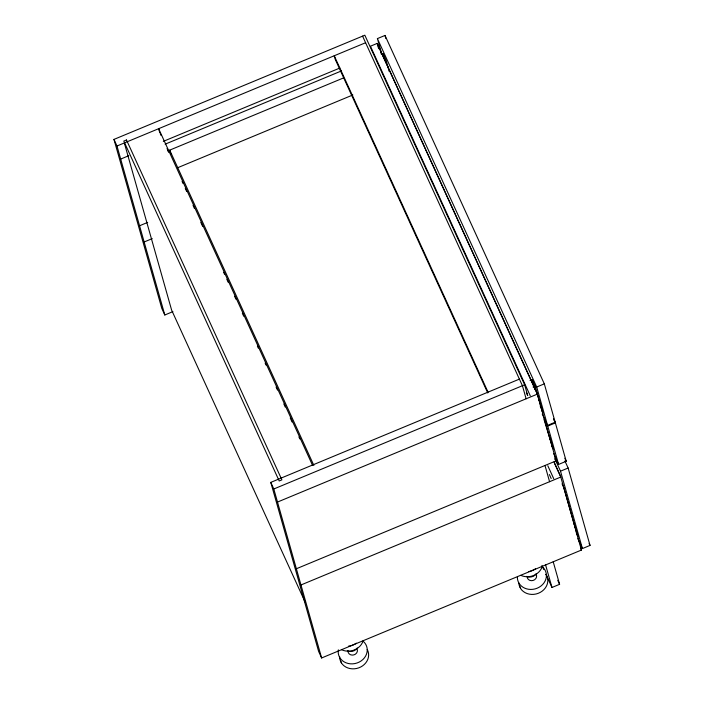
<?xml version="1.0" encoding="UTF-8"?>
<svg xmlns="http://www.w3.org/2000/svg" width="704" height="704" viewBox="0 0 704 704"><rect width="100%" height="100%" fill="white"/><g stroke="black" fill="none" stroke-linecap="round" stroke-linejoin="round"><path stroke-width="1.06" d="M172.92 311.617L164.806 314.996L161.788 308.387L113.969 139.401L364.822 35.2L524.656 384.789L527.718 395.604L526.346 392.603M164.806 314.996L116.987 146.001L365.596 42.733M377.397 38.597L385.009 35.438L544.315 383.856L555.174 422.215L547.562 425.383L536.703 387.024L377.397 38.597L381.797 54.155M555.139 458.955L556.503 461.956L536.994 393.008L377.159 43.419L370.436 46.209L530.279 395.798M120.683 159.069L128.797 155.698M163.302 141.372L339.874 68.024M165.15 144.17L341.493 70.919M167.798 150.929L343.499 77.942M177.514 167.79L352.845 94.961M139.559 225.764L147.673 222.394M144.144 241.991L152.266 238.621M554.066 461.938L560.463 475.922L581.434 550.053L321.622 657.976L318.604 651.376L270.785 482.381L519.402 379.113M530.024 380.398L532.048 379.553L535.075 386.153L542.247 411.039M321.622 657.976L273.803 488.99L524.656 384.789M533.042 386.998L535.075 386.153M536.703 387.024L544.315 383.856M277.499 502.058L537.319 394.134L377.159 43.419M555.368 422.893L566.218 461.252L558.606 464.42L547.747 426.061L555.368 422.893L553.538 418.898M296.375 568.753L556.186 460.83L554.893 457.996M568.137 468.019L590.031 545.415L582.419 548.574L560.516 471.178L568.137 468.019L564.934 461.023M300.969 584.971L560.78 477.048L554.382 463.065M546.04 574.49L551.98 587.47L559.592 584.311L553.212 561.774M553.802 419.223L555.174 422.215M539.185 400.224L542.969 412.887L541.728 410.168M564.854 458.26L566.218 461.252M540.153 405.856L541.446 408.69M542.274 414.075L547.747 426.061M543.981 419.382L552.446 447.093M549.393 436.278L553.177 448.932L551.514 445.306M553.582 453.438L558.606 464.42M362.578 36.133L522.421 385.713L526.117 398.781M555.042 459.202L560.516 471.178M562.038 483.78L563.763 487.546L577.315 534.97M589.125 543.418L590.031 545.415M547.8 465.731L553.74 478.72M574.253 524.154L578.037 536.809L576.25 532.638M549.358 474.522L551.179 478.518M577.852 538.595L582.419 548.574M580.571 548.17L581.434 550.053M488.039 392.137L334.242 55.757L335.324 59.585L487.758 392.973M557.762 580.316L559.592 584.311M541.93 565.497L543.761 569.492M313.87 465.432L169.708 150.137L170.878 154.29M312.444 465.08L158.646 128.7L159.729 132.528M160.186 133.531L161.102 135.52M167.033 148.5L168.854 152.495M182.09 181.438L183.005 183.436M185.284 188.426L186.657 191.418M193.046 205.392L194.41 208.393M200.807 222.367L202.629 226.354M223.626 272.272L224.532 274.27M226.82 279.259L228.184 282.251M234.573 296.226L235.946 299.218M242.334 313.192L243.698 316.193M257.391 346.13L258.306 348.128M265.153 363.106L266.068 365.103M276.109 387.059L277.473 390.051M283.862 404.026L285.234 407.026M290.25 418L292.081 421.995M298.927 436.964L299.834 438.962M113.969 139.401L116.987 146.001M270.785 482.381L273.803 488.99M305.078 601.973L171.618 310.086L124.397 143.202M532.048 379.553L532.919 382.624M534.301 387.526L534.89 389.611M544.993 465.476L549.578 481.703M545.6 564.942L551.98 587.47M385.009 35.438L385.889 38.544M389.25 71.526L386.065 60.262L383.046 53.662L384.208 57.754M380.494 51.154L381.383 54.278M377.775 45.593L378.655 48.717M519.614 586.238L520.626 588.456L519.226 585.385A14.626 12.813 -15.8 0 1 518.804 582.894M340.428 660.66L341.44 662.886L340.041 659.815A14.626 12.813 -15.8 0 1 339.601 656.471M356.84 648.578A4.77 4.18 -15.8 0 1 353.866 654.896A4.77 4.18 -15.8 0 1 347.987 651.103M367.206 649.44A14.67 12.857 -15.8 0 1 360.774 666.97A14.67 12.857 -15.8 0 1 341.378 662.922M363.132 641.194A14.67 12.857 -15.8 0 1 357.174 662.948A14.67 12.857 -15.8 0 1 338.334 649.854M363.097 640.895A14.67 12.857 -15.8 0 1 341.695 649.783M357.289 647.988A7.33 6.424 -15.8 0 1 347.345 650.83M356.391 643.148A14.67 12.857 -15.8 0 1 348.48 646.166M536.026 574.147A4.77 4.18 -15.8 0 1 533.042 580.474A4.77 4.18 -15.8 0 1 527.173 576.673M545.952 574.288A14.67 12.857 -15.8 0 1 540.373 592.319A14.67 12.857 -15.8 0 1 520.564 588.491M542.309 566.764A14.67 12.857 -15.8 0 1 537.258 588.174A14.67 12.857 -15.8 0 1 517.361 577.13M542.274 566.474A14.67 12.857 -15.8 0 1 520.872 575.362M536.466 573.558A7.33 6.424 -15.8 0 1 526.522 576.4M535.568 568.718A14.67 12.857 -15.8 0 1 528.607 571.613M126.491 139.973L123.798 141.09L279.198 480.964L281.89 479.846L126.491 139.973"/></g></svg>
